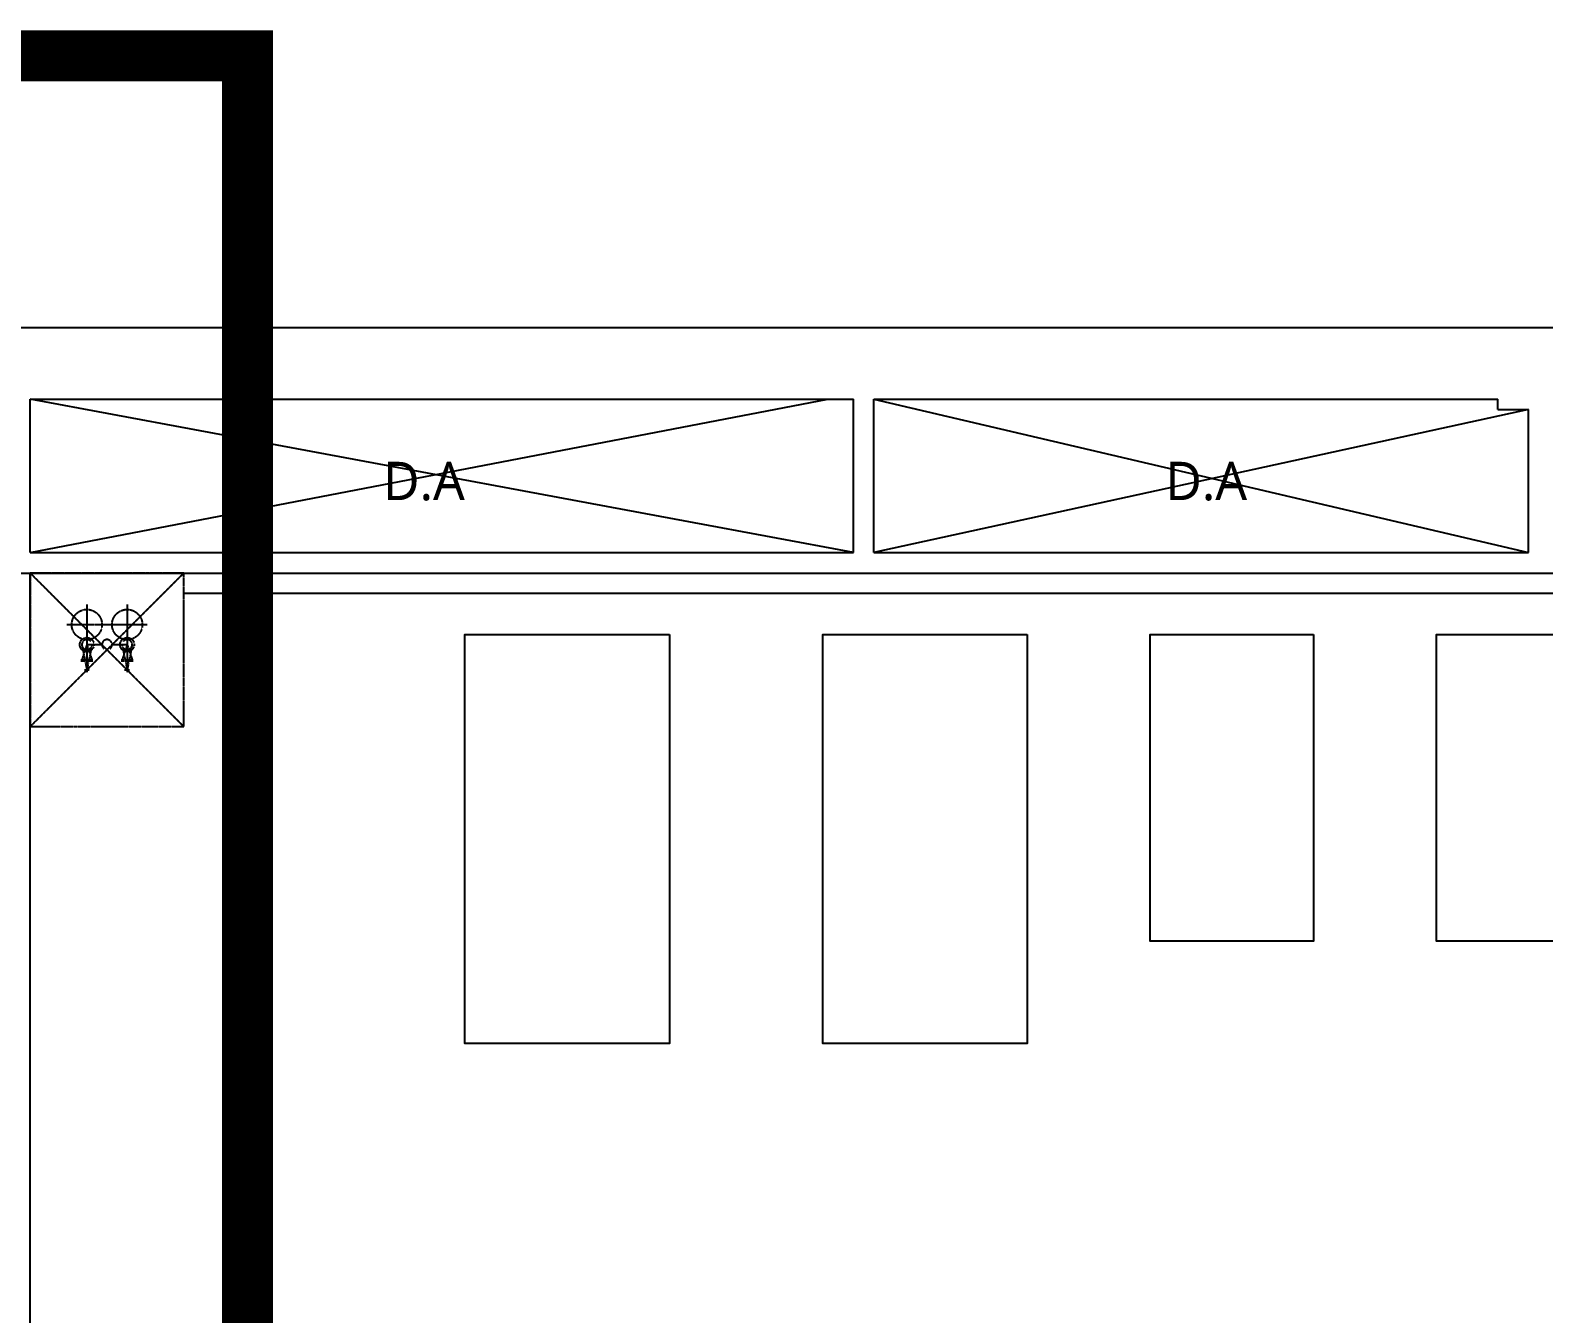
# Model space of a CAD drawing. Header units: millimetres. Extents: x -38475 to 94728, y -31127 to 90245.
# Drawn here: x 52724 to 67525, y 59453 to 72002 of the extents above; entities that cross this region are included whole.
import ezdxf
from ezdxf.enums import TextEntityAlignment as Align

# ---------------------------------------------------------------- set-up
doc = ezdxf.new("R2010")
doc.units = ezdxf.units.MM
doc.linetypes.add('HIDDEN', pattern=[9.525, 6.35, -3.175])
doc.linetypes.add('xr_plan$0$CENTER2', pattern=[1.125, 0.75, -0.125, 0.125, -0.125])
doc.layers.add('e-plan', color=9, linetype='Continuous')
doc.layers.add('구역', color=5, linetype='Continuous')
doc.styles.add('xr_plan$0$USUN', font='malgun_0.ttf')

# ---------------------------------------------------------------- blocks, each defined once
blk = doc.blocks.new('Xref-지하2층')
at = {"layer": 'e-plan', "linetype": 'Continuous'}
for p, q in [((-14450, 81000), (96100, 81000)), ((56750, 80300), (64300, 80300)), ((64500, 80300), (70600, 80300)), ((70600, 80200), (70600, 80300)), ((56250, 69200), (56250, 78600))]:
    blk.add_line(p, q, dxfattribs=at)
at = {"layer": 'e-plan'}
for p, q in [((56250, 78800), (56250, 80300)), ((56250, 78800), (64050, 80300)), ((64300, 78800), (56250, 80300)), ((64300, 78800), (64300, 80300)), ((64500, 80300), (70900, 78800)), ((64500, 78800), (64500, 80300)), ((70900, 80200), (64500, 78800)), ((70900, 78800), (70900, 80200)), ((56250, 78800), (64300, 78800)), ((64500, 78800), (70900, 78800)), ((56050, 78600), (84200, 78600))]:
    blk.add_line(p, q, dxfattribs=at)
at = {"layer": 'e-plan', "linetype": 'xr_plan$0$CENTER2'}
for p, q in [((57750, 78600), (56250, 77100)), ((56250, 78600), (57750, 77100)), ((56803, 78293), (56803, 77899)), ((57197, 78293), (57197, 77899)), ((56606, 78096), (57394, 78096)), ((56803, 77900), (56754, 77752)), ((56755, 77891), (56803, 77654)), ((56803, 77900), (56951, 77900)), ((56803, 77900), (56803, 77629)), ((56803, 77900), (56852, 77752)), ((56851, 77890), (56803, 77654)), ((57049, 77900), (57197, 77900)), ((57197, 77900), (57148, 77752)), ((57148, 77891), (57197, 77654)), ((57197, 77900), (57246, 77752)), ((57197, 77900), (57197, 77629)), ((57245, 77890), (57197, 77654)), ((56744, 77752), (56862, 77752)), ((56744, 77743), (56862, 77743)), ((57138, 77752), (57256, 77752)), ((57138, 77743), (57256, 77743)), ((56779, 77654), (56828, 77654)), ((57172, 77654), (57221, 77654))]:
    blk.add_line(p, q, dxfattribs=at)
at = {"layer": 'e-plan'}
for points in [[(56250, 80300), (56750, 80300), (56750, 80300)], [(70600, 80200), (70600, 80200), (70900, 80200)]]:
    blk.add_lwpolyline(points, dxfattribs=at)
at = {"layer": 'e-plan', "linetype": 'xr_plan$0$CENTER2'}
blk.add_lwpolyline([(56250, 77100), (57750, 77100), (57750, 78600), (56250, 78600)], close=True, dxfattribs=at)
at = {"layer": 'e-plan', "linetype": 'Continuous'}
blk.add_lwpolyline([(82700, 78400), (57750, 78400)], dxfattribs=at)
at = {"layer": 'e-plan'}
for points in [[(62500, 78000), (62500, 74000), (60500, 74000), (60500, 78000)], [(66000, 78000), (66000, 74000), (64000, 74000), (64000, 78000)], [(68800, 78000), (68800, 75000), (67200, 75000), (67200, 78000)], [(71600, 78000), (71600, 75000), (70000, 75000), (70000, 78000)]]:
    blk.add_lwpolyline(points, close=True, dxfattribs=at)
at = {"layer": 'e-plan', "linetype": 'xr_plan$0$CENTER2'}
for centre, radius in [((56803, 78096), 148), ((57197, 78096), 148), ((56803, 77900), 68.8), ((57197, 77900), 68.8)]:
    blk.add_circle(centre, radius, dxfattribs=at)
for centre, start, end in [((56803, 77900), 36.8699, 323.1301), ((57000, 77900), 306.8699, 233.1301), ((57197, 77900), 216.8699, 143.1301)]:
    blk.add_arc(centre, 49.2, start, end, dxfattribs=at)
at = {"layer": 'e-plan', "style": 'xr_plan$0$USUN'}
for p in [(60100, 79500), (67750, 79500)]:
    blk.add_text('D.A', height=375, dxfattribs=at).set_placement(p, align=Align.MIDDLE_CENTER)
blk = doc.blocks.new('A$C61602750')
at = {"layer": 'e-plan'}
blk.add_blockref('Xref-지하2층', (-3525, -11905), dxfattribs=at)

msp = doc.modelspace()

# ---------------------------------------------------------------- linework, layer by layer
at = {"layer": '구역', "color": 7, "linetype": 'HIDDEN', "ltscale": 2, "const_width": 500}
msp.add_lwpolyline([(-21020, 71752), (-21020, 47998), (-10975, 47998), (-10975, 45891), (54848, 45891), (54848, 71752)], close=True, dxfattribs=at)

# ---------------------------------------------------------------- block references
at = {"layer": 'e-plan'}
msp.add_blockref('A$C61602750', (0, 0), dxfattribs=at)

doc.saveas('drawing.dxf')
